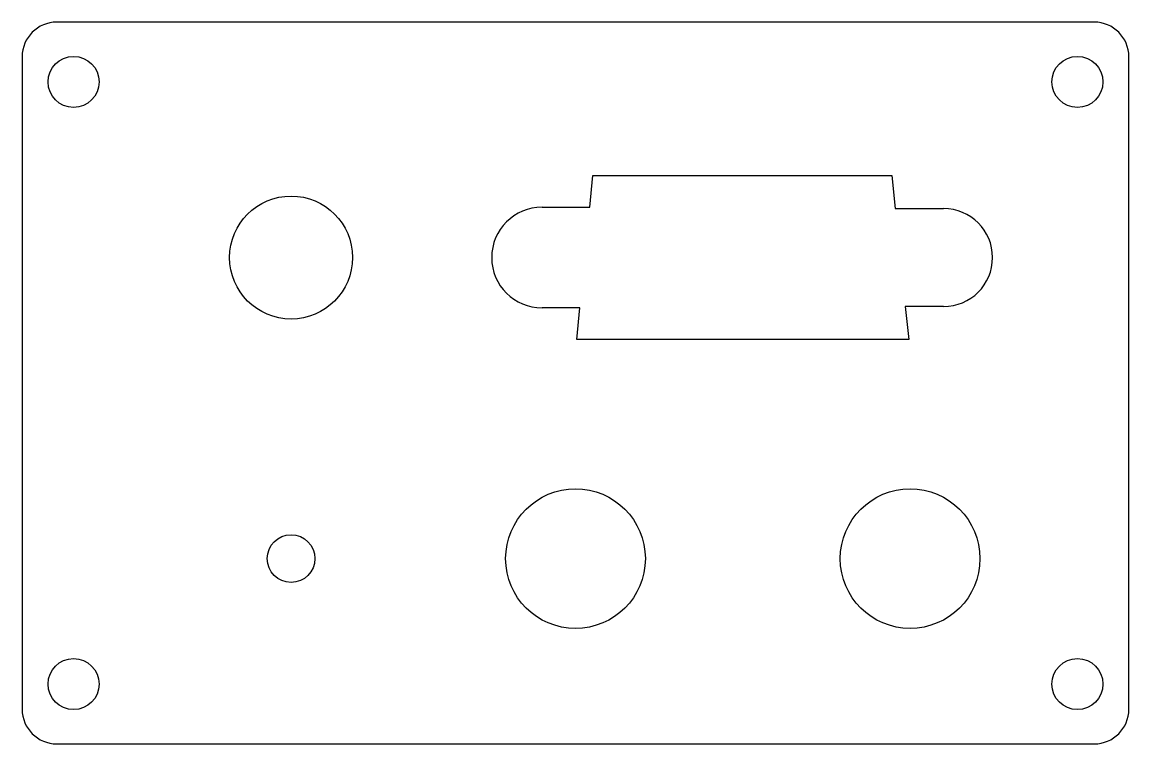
# Model space of a CAD drawing. Header units: millimetres. Extents: x -33.1 to 33.1, y -21.6 to 21.6.
import ezdxf

# ---------------------------------------------------------------- set-up
doc = ezdxf.new("R2010")
doc.units = ezdxf.units.MM
doc.layers.add('CUTOUTS', color=1, linetype='CONTINUOUS')
doc.layers.add('PERIMETER', color=5, linetype='CONTINUOUS')

msp = doc.modelspace()

# ---------------------------------------------------------------- linework, layer by layer
at = {"layer": 'CUTOUTS'}
for p, q in [((0.851, 10.509), (1.035, 12.408)), ((1.035, 12.408), (18.9, 12.408)), ((18.9, 12.408), (19.105, 10.428)), ((-2, 10.509), (0.851, 10.509)), ((19.105, 10.428), (22, 10.428)), ((0.266, 4.491), (-2, 4.491)), ((0.083, 2.606), (0.266, 4.491)), ((22, 4.572), (19.713, 4.572)), ((19.713, 4.572), (19.917, 2.606)), ((19.917, 2.606), (0.083, 2.606))]:
    msp.add_line(p, q, dxfattribs=at)
for centre, radius in [((-30, 18), 1.525), ((30, 18), 1.525), ((-17, 7.5), 3.675), ((0, -10.5), 4.175), ((20, -10.5), 4.175), ((-17, -10.5), 1.425), ((-30, -18), 1.525), ((30, -18), 1.525)]:
    msp.add_circle(centre, radius, dxfattribs=at)
for centre, radius, start, end in [((-2, 7.5), 3.009, 90, 270), ((22, 7.5), 2.928, -90, 90)]:
    msp.add_arc(centre, radius, start, end, dxfattribs=at)
at = {"layer": 'PERIMETER'}
for p, q in [((31, 21.575), (-31, 21.575)), ((-33.075, 19.5), (-33.075, -19.5)), ((33.075, -19.5), (33.075, 19.5)), ((-31, -21.575), (31, -21.575))]:
    msp.add_line(p, q, dxfattribs=at)
for centre, start, end in [((-31, 19.5), 90, 180), ((31, 19.5), 0, 90), ((-31, -19.5), 180, 270), ((31, -19.5), -90, 0)]:
    msp.add_arc(centre, 2.075, start, end, dxfattribs=at)

doc.saveas('drawing.dxf')
